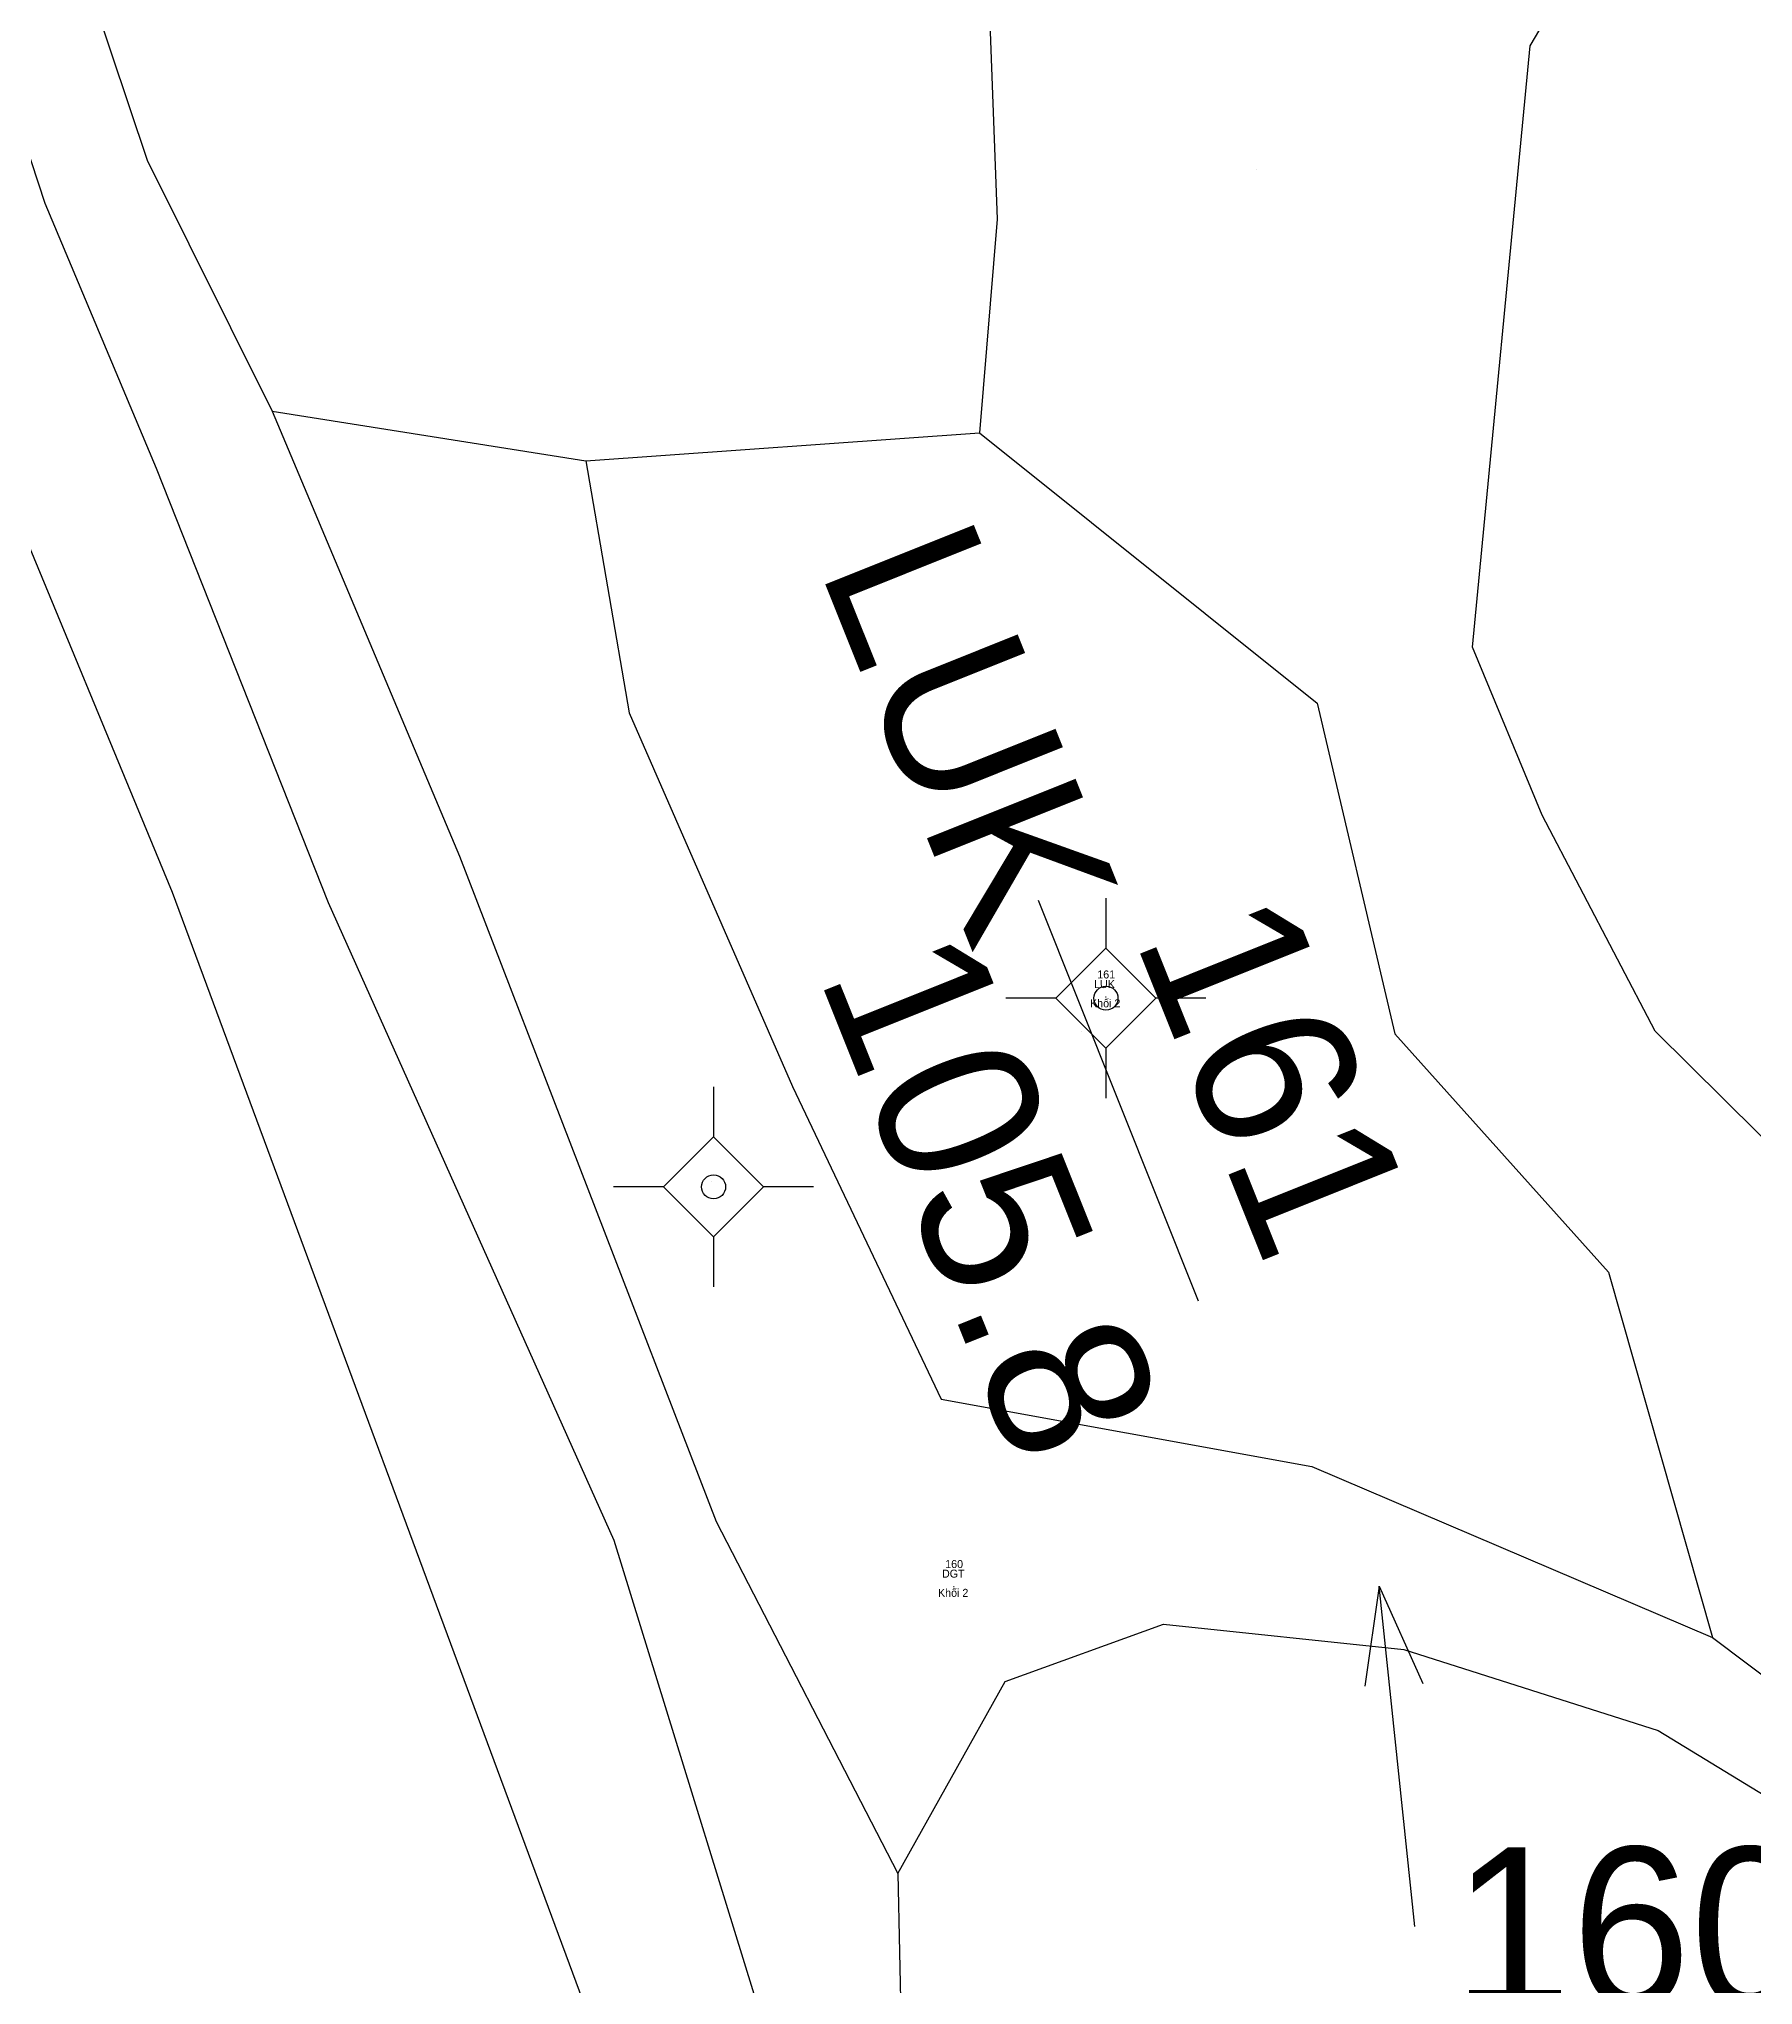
# Model space of a CAD drawing. Extents: x 550890 to 551618, y 1839259 to 1840146.
# Drawn here: x 551034.89 to 551056.3, y 1839620.93 to 1839645.25 of the extents above; entities that cross this region are included whole.
import ezdxf

# ---------------------------------------------------------------- set-up
doc = ezdxf.new("R2010")
doc.units = 0
for name, color, linetype in [('Level 10', 7, 'Continuous'), ('Level 11', 7, 'Continuous'), ('Level 13', 7, 'Continuous'), ('Level 14', 7, 'Continuous'), ('Level 15', 7, 'Continuous'), ('Level 2', 7, 'Continuous'), ('Level 31', 7, 'Continuous'), ('Level 33', 7, 'Continuous'), ('Level 4', 7, 'Continuous')]:
    doc.layers.add(name, color=color, linetype=linetype)

# ---------------------------------------------------------------- blocks, each defined once
blk = doc.blocks.new('A$C43B')
at = {"layer": 'Level 14'}
blk.add_line((3.93, 1.69), (2.68, 1.49), dxfattribs=at)
blk.add_lwpolyline([(0, 0), (3.93, 1.69), (2.93, 0.81)], dxfattribs=at)
blk = doc.blocks.new('A$C522')
at = {"layer": 'Level 14', "rotation": 27.754325478161473}
blk.add_blockref('A$C43B', (0, 0), dxfattribs=at)

msp = doc.modelspace()

# ---------------------------------------------------------------- linework, layer by layer
at = {"layer": 'Level 10'}
for p, q in [((551037.8, 1839640.6), (551041.72, 1839639.98)), ((551041.72, 1839639.98), (551046.64, 1839640.33)), ((551055.8, 1839625.27), (551056.69, 1839624.6))]:
    msp.add_line(p, q, dxfattribs=at)
for points in [[(551042.6, 1839658.01), (551044.91, 1839654.04), (551046.64, 1839648.91), (551046.86, 1839643), (551046.64, 1839640.33)], [(551058.09, 1839629.87), (551055.08, 1839632.85), (551053.67, 1839635.55), (551052.8, 1839637.65), (551053.52, 1839645.17), (551058.4, 1839653.43)], [(551046.64, 1839640.33), (551050.86, 1839636.95), (551051.83, 1839632.82), (551054.5, 1839629.84), (551055.8, 1839625.27)], [(551041.72, 1839639.98), (551042.26, 1839636.83), (551044.3, 1839632.16), (551046.16, 1839628.25), (551050.79, 1839627.41), (551055.8, 1839625.27)], [(551045.62, 1839622.32), (551046.96, 1839624.72), (551048.94, 1839625.44), (551051.94, 1839625.12), (551055.12, 1839624.11), (551059.87, 1839621.21)]]:
    msp.add_lwpolyline(points, dxfattribs=at)
at = {"layer": 'Level 11'}
for p, q in [((551048.219, 1839634.513), (551048.219, 1839633.888)), ((551048.219, 1839633.888), (551047.594, 1839633.263)), ((551048.844, 1839633.263), (551048.219, 1839633.888)), ((551047.594, 1839633.263), (551046.969, 1839633.263)), ((551047.594, 1839633.263), (551048.219, 1839632.638)), ((551048.219, 1839632.638), (551048.844, 1839633.263)), ((551049.469, 1839633.263), (551048.844, 1839633.263)), ((551048.219, 1839632.638), (551048.219, 1839632.013)), ((551043.316, 1839632.155), (551043.316, 1839631.53)), ((551043.316, 1839631.53), (551042.691, 1839630.905)), ((551043.941, 1839630.905), (551043.316, 1839631.53)), ((551042.691, 1839630.905), (551042.066, 1839630.905)), ((551042.691, 1839630.905), (551043.316, 1839630.28)), ((551043.316, 1839630.28), (551043.941, 1839630.905)), ((551044.566, 1839630.905), (551043.941, 1839630.905)), ((551043.316, 1839630.28), (551043.316, 1839629.655))]:
    msp.add_line(p, q, dxfattribs=at)
for centre in [(551048.219, 1839633.263), (551043.316, 1839630.905)]:
    msp.add_circle(centre, 0.15, dxfattribs=at)
at = {"layer": 'Level 13'}
for p, q in [((551050.1, 1839643.62), (551050.1, 1839643.62)), ((551047.37, 1839634.49), (551049.37, 1839629.48)), ((551047.91, 1839632.85), (551047.91, 1839632.85)), ((551043.29, 1839630.97), (551043.29, 1839630.97))]:
    msp.add_line(p, q, dxfattribs=at)
at = {"layer": 'Level 31'}
for points in [[(551028.87, 1839670.83), (551030.41, 1839665.47), (551031.39, 1839661.15), (551032.01, 1839657.93), (551032.92, 1839649.42), (551034.96, 1839643.2), (551036.35, 1839639.89), (551038.5, 1839634.46), (551042.07, 1839626.49), (551044.34, 1839619.13), (551044.42, 1839616.06), (551046.23, 1839607.84), (551050.02, 1839603.18), (551050.36, 1839599.54), (551051.21, 1839594), (551052.85, 1839577.31)], [(551034.18, 1839649.87), (551036.24, 1839643.74), (551037.8, 1839640.6)], [(551037.8, 1839640.6), (551040.14, 1839635.04), (551043.35, 1839626.72), (551045.62, 1839622.32)], [(551045.62, 1839622.32), (551045.68, 1839619.37), (551046.13, 1839616.42), (551047.24, 1839608.31), (551051.82, 1839602.34)]]:
    msp.add_lwpolyline(points, dxfattribs=at)
at = {"layer": 'Level 33'}
for p, q in [((551030.65, 1839648.81), (551036.55, 1839634.59)), ((551036.55, 1839634.59), (551042.06, 1839619.71))]:
    msp.add_line(p, q, dxfattribs=at)

# ---------------------------------------------------------------- block references
at = {"layer": 'Level 13', "rotation": 44.96970495074835}
msp.add_blockref('A$C522', (551052.08, 1839621.66), dxfattribs=at)

# ---------------------------------------------------------------- texts
at = {"layer": 'Level 13'}
msp.add_text('161', height=2, rotation=291.8222, dxfattribs=at).set_placement((551048.57, 1839634.01))
msp.add_text('160', height=2, dxfattribs=at).set_placement((551052.55, 1839620.65))
at = {"layer": 'Level 15'}
for s, p in [('161', (551048.11, 1839633.51)), ('Khối 2', (551048.02, 1839633.15)), ('LUK', (551048.07, 1839633.39)), ('.', (551048.2, 1839633.27)), ('160', (551046.21, 1839626.14)), ('DGT', (551046.17, 1839626.02)), ('Khối 2', (551046.12, 1839625.78)), ('.', (551046.3, 1839625.9))]:
    msp.add_text(s, height=0.1, dxfattribs=at).set_placement(p)
at = {"layer": 'Level 2'}
msp.add_text('LUK', height=2, rotation=291.8222, dxfattribs=at).set_placement((551044.63, 1839638.64))
at = {"layer": 'Level 4'}
msp.add_text('105.8', height=2, rotation=291.8222, dxfattribs=at).set_placement((551044.62, 1839633.55))

doc.saveas('drawing.dxf')
